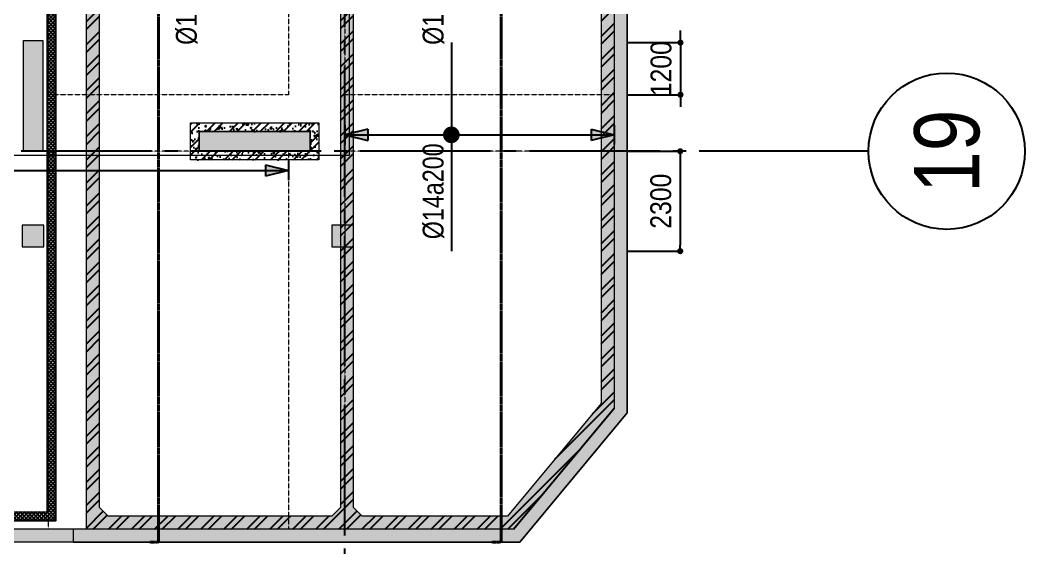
# Model space of a CAD drawing. Header units: millimetres. Extents: x -3819597 to -2591384, y 582389 to 820195.
# Drawn here: x -3340299 to -3317171, y 600848 to 612999 of the extents above; entities that cross this region are included whole.
import ezdxf
from ezdxf.enums import TextEntityAlignment as Align

# ---------------------------------------------------------------- set-up
doc = ezdxf.new("R2010")
doc.units = ezdxf.units.MM
doc.header["$MEASUREMENT"] = 0
for name, pattern in [('CENTER', [2, 1.25, -0.25, 0.25, -0.25]), ('CHG_XX_Cot_Ham 2$0$MB_Luoi truc$0$HTT Hidden 21', [3, 2, -1]), ('CHG_XX_Damsan_Ham 2$0$CHG_XX_Damsan_Ham 2$0$HIDDEN', [0.375, 0.25, -0.125]), ('CHG_XX_Luoi truc$0$MB_Luoi truc$0$Center101', [13, 10, -1, 1, -1]), ('HIDDEN', [0.375, 0.25, -0.125])]:
    doc.linetypes.add(name, pattern=pattern)
doc.layers.get('0').update_dxf_attribs({"lineweight": 9})
doc.layers.get('Defpoints').update_dxf_attribs({"color": 10, "lineweight": 0})
for name, color, linetype in [('02HN. TEXT B', 1, 'Continuous'), ('08HN. SSS X', 6, 'Continuous'), ('12HN. GRID', 1, 'CENTER'), ('CHG_XX_Damsan_Ham 2$0$CHG_XX_Damsan_Ham 2$0$MEP-00-GENERAL-35', 2, 'Continuous'), ('CHG_XX_Luoi truc$0$Grid', 34, 'Continuous'), ('CHG_XX_Luoi truc$0$Grid Line', 8, 'CHG_XX_Luoi truc$0$MB_Luoi truc$0$Center101'), ('dim', 51, 'Continuous')]:
    doc.layers.add(name, color=color, linetype=linetype)
for name, color, linetype, lineweight, plot in [('CHG_XX_Cot_Ham 2$0$NS-Column-H2', 90, 'Continuous', 13, False), ('CHG_XX_Cot_Ham 2$0$NS-Column-H2 @ 1', 90, 'Continuous', 13, False), ('CHG_XX_Cot_Ham 2$0$NS-Column-H2 @ 150', 90, 'Continuous', 13, False)]:
    doc.layers.add(name, color=color, linetype=linetype, lineweight=lineweight, plot=plot)
for name, color, linetype, lineweight in [('CHG_XX_Cot_Ham 2$0$NS-DuongBao', 3, 'Continuous', 18), ('CHG_XX_Cot_Ham 2$0$NS-Hatch', 8, 'Continuous', 25), ('CHG_XX_Cot_Ham 2$0$NS-Pier-H2', 150, 'Continuous', 13), ('CHG_XX_Cot_Ham 2$0$NS-Pier-H2 @ 1', 150, 'Continuous', 13), ('CHG_XX_Cot_Ham 2$0$NS-Pier-H2 @ 150', 150, 'Continuous', 13), ("CHG_XX_Damsan_Ham 2$0$CHG_XX_Damsan_Ham 2$0$'S_General_Hidden_1 Thin", 1, 'CHG_XX_Damsan_Ham 2$0$CHG_XX_Damsan_Ham 2$0$HIDDEN', 18), ('CHG_XX_Damsan_Ham 2$0$CHG_XX_Damsan_Ham 2$0$CHG_XX_Damsan_Ham 2$0$Start net bao', 3, 'Continuous', 18), ('CHG_XX_Damsan_Ham 2$0$CHG_XX_Damsan_Ham 2$0$DBAO', 3, 'Continuous', 13), ('CHG_XX_Damsan_Ham 2$0$CHG_XX_Damsan_Ham 2$0$DTE-MEP-H-SLAB TEXT', 3, 'Continuous', 0), ('CHG_XX_Damsan_Ham 2$0$CHG_XX_Damsan_Ham 2$0$mach ngung thi cong', 6, 'Continuous', 13), ('CHG_XX_Damsan_Ham 2$0$CHG_XX_Damsan_Ham 2$0$Start hatch', 8, 'Continuous', 25), ('CHG_XX_Damsan_Ham 2$0$CHG_XX_Damsan_Ham 2$0$Start net bao', 3, 'Continuous', 18), ('CHG_XX_Damsan_Ham 2$0$HATCH', 57, 'Continuous', 9), ('CHG_XX_Damsan_Ham 2$0$mach ngung thi cong', 6, 'Continuous', 13), ('thep chay suot', 5, 'HIDDEN', 40)]:
    doc.layers.add(name, color=color, linetype=linetype, lineweight=lineweight)
doc.styles.add('[HN042014]STYLE', font='arial.ttf', dxfattribs={"width": 0.8})
doc.styles.add('CHG_XX_Luoi truc$0$MB_Luoi truc$0$Grid A-F$0$VNI-HelveCB', font='VHELVCB_0.TTF')
doc.styles.add('MB_Luoi truc$0$Arial_C', font='arial.ttf', dxfattribs={"width": 0.85})
doc.dimstyles.new('200', dxfattribs={"dimscale": 200, "dimtxt": 2.4, "dimasz": 0.7, "dimexe": 0.0003, "dimexo": 0, "dimgap": 1, "dimtad": 1, "dimdec": 0, "dimzin": 12, "dimdsep": 46, "dimtxsty": 'MB_Luoi truc$0$Arial_C', "dimblk": 'MB_Luoi truc$0$_Dot', "dimcen": 0.5, "dimclrd": 256, "dimclre": 8, "dimclrt": 1, "dimadec": 0, "dimazin": 0, "dimtfac": 1, "dimtdec": 0, "dimtix": 1, "dimtmove": 2, "dimatfit": 3, "dimldrblk": 'MB_Luoi truc$0$HTT Arrow 30', "dimfxl": 1, "dimtolj": 1, "dimtzin": 0, "dimlwe": -1, "dimarcsym": 0})

# ---------------------------------------------------------------- blocks, each defined once
blk = doc.blocks.new('*U443')
at = {"layer": '12HN. GRID', "linetype": 'Continuous'}
h = blk.add_hatch(color=256, dxfattribs=at)
h.dxf.hatch_style = 1
h.paths.add_polyline_path([(-44, 641.6), (44, 641.6), (0, 817.6)])
h = blk.add_hatch(color=256, dxfattribs=at)
h.dxf.hatch_style = 1
h.paths.add_polyline_path([(0, -1249), (44, -1073), (-44, -1073)])
at = {"layer": '08HN. SSS X', "linetype": 'ByBlock', "ltscale": 10}
for p, q in [((-741.2, 0), (325.9, 0)), ((-741.2, 0), (-741.2, 0)), ((325.9, 0), (325.9, 0))]:
    blk.add_line(p, q, dxfattribs=at)
at = {"layer": '12HN. GRID', "linetype": 'Continuous'}
for p, q in [((-75, 817.6), (75, 817.6)), ((-44, 641.6), (0, 817.6)), ((0, 817.6), (0, -1249)), ((0, 817.6), (44, 641.6)), ((-44, 641.6), (44, 641.6)), ((-44, -1073), (44, -1073)), ((-44, -1073), (0, -1249)), ((0, -1249), (44, -1073)), ((-75, -1249), (75, -1249))]:
    blk.add_line(p, q, dxfattribs=at)
at = {"layer": '12HN. GRID', "linetype": 'Continuous', "const_width": 64, "flags": 128}
blk.add_lwpolyline([(-32, 0, -1), (32, 0, -1)], format="xyb", close=True, dxfattribs=at)
at = {"layer": '02HN. TEXT B', "linetype": 'ByBlock', "style": '[HN042014]STYLE', "width": 0.8, "flags": 8}
blk.add_attdef('0', text='', height=160, dxfattribs=at).set_placement((1102.5, 160), align=Align.MIDDLE_CENTER)
blk.add_attdef('1', text='', height=160, dxfattribs=at).set_placement((66.7, 140), align=Align.MIDDLE_LEFT)
at = {"layer": 'Defpoints', "color": 9, "linetype": 'ByBlock', "style": '[HN042014]STYLE', "width": 0.8, "flags": 9}
for tag, p in [('2', (2346.7, 3041.3)), ('3', (2346.7, 2636.5)), ('4', (2346.7, 2231.8)), ('5', (2346.7, 1841.3))]:
    blk.add_attdef(tag, text='', height=250, dxfattribs=at).set_placement(p, align=Align.MIDDLE_CENTER)
blk = doc.blocks.new('*U446')
at = {"layer": '12HN. GRID', "linetype": 'Continuous'}
h = blk.add_hatch(color=256, dxfattribs=at)
h.dxf.hatch_style = 1
h.paths.add_polyline_path([(-44, 641.6), (44, 641.6), (0, 817.6)])
h = blk.add_hatch(color=256, dxfattribs=at)
h.dxf.hatch_style = 1
h.paths.add_polyline_path([(0, -1249), (44, -1073), (-44, -1073)])
at = {"layer": '08HN. SSS X', "linetype": 'ByBlock', "ltscale": 10}
for p, q in [((-707.8, 0), (892.4, 0)), ((-707.8, 0), (-707.8, 0)), ((892.4, 0), (892.4, 0))]:
    blk.add_line(p, q, dxfattribs=at)
at = {"layer": '12HN. GRID', "linetype": 'Continuous'}
for p, q in [((-75, 817.6), (75, 817.6)), ((-44, 641.6), (0, 817.6)), ((0, 817.6), (0, -1249)), ((0, 817.6), (44, 641.6)), ((-44, 641.6), (44, 641.6)), ((-44, -1073), (44, -1073)), ((-44, -1073), (0, -1249)), ((0, -1249), (44, -1073)), ((-75, -1249), (75, -1249))]:
    blk.add_line(p, q, dxfattribs=at)
at = {"layer": '12HN. GRID', "linetype": 'Continuous', "const_width": 64, "flags": 128}
blk.add_lwpolyline([(-32, 0, -1), (32, 0, -1)], format="xyb", close=True, dxfattribs=at)
at = {"layer": '02HN. TEXT B', "linetype": 'ByBlock', "style": '[HN042014]STYLE', "width": 0.8, "flags": 8}
blk.add_attdef('0', text='', height=160, dxfattribs=at).set_placement((1102.5, 160), align=Align.MIDDLE_CENTER)
blk.add_attdef('1', text='', height=160, dxfattribs=at).set_placement((66.7, 140), align=Align.MIDDLE_LEFT)
at = {"layer": 'Defpoints', "color": 9, "linetype": 'ByBlock', "style": '[HN042014]STYLE', "width": 0.8, "flags": 9}
for tag, p in [('2', (2346.7, 3041.3)), ('3', (2346.7, 2636.5)), ('4', (2346.7, 2231.8)), ('5', (2346.7, 1841.3))]:
    blk.add_attdef(tag, text='', height=250, dxfattribs=at).set_placement(p, align=Align.MIDDLE_CENTER)
blk = doc.blocks.new('MB_Luoi truc$0$_Dot')
at = {"color": 0, "linetype": 'ByBlock', "lineweight": -2}
blk.add_line((-0.5, 0), (-1, 0), dxfattribs=at)
at = {"color": 0, "linetype": 'ByBlock', "const_width": 0.5}
blk.add_lwpolyline([(-0.25, 0, 1), (0.25, 0, 1)], format="xyb", close=True, dxfattribs=at)
blk = doc.blocks.new('*D445')
at = {"layer": 'Defpoints', "color": 0, "ltscale": 1500, "transparency": 16777216}
for p in [(-3326324, 612481), (-3326324, 611281), (-3325099, 611281)]:
    blk.add_point(p, dxfattribs=at)
at = {"layer": 'dim', "lineweight": -2, "ltscale": 1500, "transparency": 16777216}
for p, q in [((-3325099, 612621), (-3325099, 612761)), ((-3325099, 612481), (-3325099, 611281)), ((-3325099, 611141), (-3325099, 611001))]:
    blk.add_line(p, q, dxfattribs=at)
at = {"layer": 'dim', "color": 8, "ltscale": 1500, "transparency": 16777216}
for p, q in [((-3326324, 612481), (-3325099, 612481)), ((-3326324, 611281), (-3325099, 611281))]:
    blk.add_line(p, q, dxfattribs=at)
at = {"layer": 'dim', "lineweight": -2, "ltscale": 1500, "transparency": 16777216, "xscale": 140, "yscale": 140, "zscale": 140}
for p, rotation in [((-3325099, 612481), 270), ((-3325099, 611281), 90)]:
    blk.add_blockref('MB_Luoi truc$0$_Dot', p, dxfattribs=dict(at, rotation=rotation))
at = {"layer": 'dim', "color": 1, "ltscale": 1500, "transparency": 16777216, "insert": (-3325544, 611881), "char_height": 480, "attachment_point": 5, "rotation": 90, "style": 'MB_Luoi truc$0$Arial_C'}
blk.add_mtext('\\A1;1200', dxfattribs=at)
blk = doc.blocks.new('MB_Luoi truc$0$HTT Arrow 30')
blk.add_hatch(color=256).paths.add_polyline_path([(-2.5, 0.375), (-2.5, -0.375), (0, 0)])
at = {"color": 0, "linetype": 'ByBlock', "lineweight": -2}
for p, q in [((0, 0), (-2.5, 0.375)), ((-2.5, -0.375), (-2.5, 0.375)), ((0, 0), (-2.5, -0.375))]:
    blk.add_line(p, q, dxfattribs=at)
blk = doc.blocks.new('*D447')
at = {"layer": 'Defpoints', "color": 0, "ltscale": 1500, "transparency": 16777216}
for p in [(-3326324, 609980), (-3326324, 607680), (-3325105, 607680)]:
    blk.add_point(p, dxfattribs=at)
at = {"layer": 'dim', "color": 8, "ltscale": 1500, "transparency": 16777216}
for p, q in [((-3326324, 609980), (-3325105, 609980)), ((-3326324, 607680), (-3325105, 607680))]:
    blk.add_line(p, q, dxfattribs=at)
at = {"layer": 'dim', "lineweight": -2, "ltscale": 1500, "transparency": 16777216}
blk.add_line((-3325105, 609840), (-3325105, 607820), dxfattribs=at)
at = {"layer": 'dim', "lineweight": -2, "ltscale": 1500, "transparency": 16777216, "xscale": 140, "yscale": 140, "zscale": 140}
for p, rotation in [((-3325105, 609980), 90), ((-3325105, 607680), 270)]:
    blk.add_blockref('MB_Luoi truc$0$_Dot', p, dxfattribs=dict(at, rotation=rotation))
at = {"layer": 'dim', "color": 1, "ltscale": 1500, "transparency": 16777216, "insert": (-3325550, 608830), "char_height": 480, "attachment_point": 5, "rotation": 90, "style": 'MB_Luoi truc$0$Arial_C'}
blk.add_mtext('\\A1;2300', dxfattribs=at)
blk = doc.blocks.new('*U477')
at = {"layer": '12HN. GRID', "linetype": 'Continuous'}
h = blk.add_hatch(color=256, dxfattribs=at)
h.dxf.hatch_style = 1
h.paths.add_polyline_path([(0, -9856.6), (44, -9680.6), (-44, -9680.6)])
for p, q in [((0, 6201.7), (0, -9856.6)), ((-44, -9680.6), (44, -9680.6)), ((-44, -9680.6), (0, -9856.6)), ((0, -9856.6), (44, -9680.6)), ((-75, -9856.6), (75, -9856.6))]:
    blk.add_line(p, q, dxfattribs=at)
at = {"layer": '02HN. TEXT B', "linetype": 'ByBlock', "style": '[HN042014]STYLE', "width": 0.8, "flags": 8}
blk.add_attdef('0', text='', height=160, dxfattribs=at).set_placement((1102.5, 160), align=Align.MIDDLE_CENTER)
blk.add_attdef('1', text='', height=160, dxfattribs=at).set_placement((-1433.4, 140), align=Align.MIDDLE_LEFT)
at = {"layer": 'Defpoints', "color": 9, "linetype": 'ByBlock', "style": '[HN042014]STYLE', "width": 0.8, "flags": 9}
for tag, p in [('2', (894.2, 311.8)), ('3', (894.2, -93)), ('4', (894.2, -497.7)), ('5', (894.2, -888.2))]:
    blk.add_attdef(tag, text='', height=250, dxfattribs=at).set_placement(p, align=Align.MIDDLE_CENTER)
blk = doc.blocks.new('*U485')
at = {"layer": '12HN. GRID', "linetype": 'Continuous'}
h = blk.add_hatch(color=256, dxfattribs=at)
h.dxf.hatch_style = 1
h.paths.add_polyline_path([(-44, 964.7), (44, 964.7), (0, 1140.7)])
h = blk.add_hatch(color=256, dxfattribs=at)
h.dxf.hatch_style = 1
h.paths.add_polyline_path([(0, -642.7), (44, -466.7), (-44, -466.7)])
at = {"layer": '08HN. SSS X', "linetype": 'ByBlock', "ltscale": 10}
for p, q in [((-741.2, 0), (325.9, 0)), ((-741.2, 0), (-741.2, 0)), ((325.9, 0), (325.9, 0))]:
    blk.add_line(p, q, dxfattribs=at)
at = {"layer": '12HN. GRID', "linetype": 'Continuous'}
for p, q in [((-75, 1140.7), (75, 1140.7)), ((-44, 964.7), (0, 1140.7)), ((0, 1140.7), (0, -642.7)), ((0, 1140.7), (44, 964.7)), ((-44, 964.7), (44, 964.7)), ((-44, -466.7), (44, -466.7)), ((-44, -466.7), (0, -642.7)), ((0, -642.7), (44, -466.7)), ((-75, -642.7), (75, -642.7))]:
    blk.add_line(p, q, dxfattribs=at)
at = {"layer": '12HN. GRID', "linetype": 'Continuous', "const_width": 64, "flags": 128}
blk.add_lwpolyline([(-32, 0, -1), (32, 0, -1)], format="xyb", close=True, dxfattribs=at)
at = {"layer": '02HN. TEXT B', "linetype": 'ByBlock', "style": '[HN042014]STYLE', "width": 0.8, "flags": 8}
blk.add_attdef('0', text='', height=160, dxfattribs=at).set_placement((1102.5, 160), align=Align.MIDDLE_CENTER)
blk.add_attdef('1', text='', height=160, dxfattribs=at).set_placement((66.7, 140), align=Align.MIDDLE_LEFT)
at = {"layer": 'Defpoints', "color": 9, "linetype": 'ByBlock', "style": '[HN042014]STYLE', "width": 0.8, "flags": 9}
for tag, p in [('2', (2346.7, 3041.3)), ('3', (2346.7, 2636.5)), ('4', (2346.7, 2231.8)), ('5', (2346.7, 1841.3))]:
    blk.add_attdef(tag, text='', height=250, dxfattribs=at).set_placement(p, align=Align.MIDDLE_CENTER)
blk = doc.blocks.new('*U1035')
at = {"layer": 'CHG_XX_Cot_Ham 2$0$NS-Pier-H2 @ 1'}
h = blk.add_hatch(color=256, dxfattribs=at)
h.dxf.hatch_style = 1
h.paths.add_polyline_path([(450, 0), (0, 0), (0, -2550), (450, -2550)])
at = {"layer": 'CHG_XX_Cot_Ham 2$0$NS-Pier-H2 @ 150'}
h = blk.add_hatch(color=256, dxfattribs=at)
h.dxf.hatch_style = 1
h.paths.add_polyline_path([(450, 0), (0, 0), (0, -2550), (450, -2550)])
blk = doc.blocks.new('CHG_XX_Cot_Ham 2$0$Block A_C450x2250')
at = {"layer": 'CHG_XX_Cot_Ham 2$0$NS-Pier-H2'}
blk.add_lwpolyline([(450, -2550), (0, -2550), (0, 0), (450, 0)], close=True, dxfattribs=at)
blk.add_blockref('*U1035', (0, 0), dxfattribs=at)
blk = doc.blocks.new('*U1037')
at = {"layer": 'CHG_XX_Cot_Ham 2$0$NS-Column-H2 @ 1'}
h = blk.add_hatch(color=256, dxfattribs=at)
h.dxf.hatch_style = 1
h.paths.add_polyline_path([(-250, -250), (-250, 250), (250, 250), (250, -250)])
at = {"layer": 'CHG_XX_Cot_Ham 2$0$NS-Column-H2 @ 150'}
h = blk.add_hatch(color=256, dxfattribs=at)
h.dxf.hatch_style = 1
h.paths.add_polyline_path([(-250, -250), (-250, 250), (250, 250), (250, -250)])
blk = doc.blocks.new('CHG_XX_Cot_Ham 2$0$500x500')
at = {"layer": 'CHG_XX_Cot_Ham 2$0$NS-Column-H2'}
blk.add_lwpolyline([(250, -250), (250, 250), (-250, 250), (-250, -250)], close=True, dxfattribs=at)
blk.add_blockref('*U1037', (0, 0), dxfattribs=at)
blk = doc.blocks.new('*U1029')
at = {"layer": 'CHG_XX_Luoi truc$0$Grid Line'}
blk.add_line((0, 0), (0, 608), dxfattribs=at)
at = {"layer": 'CHG_XX_Luoi truc$0$Grid', "lineweight": -2, "style": 'CHG_XX_Luoi truc$0$MB_Luoi truc$0$Grid A-F$0$VNI-HelveCB'}
for tag, p in [('GRIDSUB', (0, 617)), ('GRID', (0, -9))]:
    blk.add_attdef(tag, text='', height=5, dxfattribs=at).set_placement(p, align=Align.MIDDLE)
blk = doc.blocks.new('*U1031')
at = {"layer": 'CHG_XX_Luoi truc$0$Grid', "lineweight": -2}
blk.add_line((0, -3), (0, 0), dxfattribs=at)
blk.add_circle((0, -9), 6, dxfattribs=at)
at = {"layer": 'CHG_XX_Luoi truc$0$Grid Line'}
blk.add_line((0, 0), (0, 438), dxfattribs=at)
at = {"layer": 'CHG_XX_Luoi truc$0$Grid', "lineweight": -2, "style": 'CHG_XX_Luoi truc$0$MB_Luoi truc$0$Grid A-F$0$VNI-HelveCB'}
for tag, p in [('GRIDSUB', (0, 447)), ('GRID', (0, -9))]:
    blk.add_attdef(tag, text='', height=5, dxfattribs=at).set_placement(p, align=Align.MIDDLE)
blk = doc.blocks.new('CHG_XX_Luoi truc')
at = {"layer": 'CHG_XX_Luoi truc$0$Grid', "xscale": 300, "yscale": 300, "zscale": 300}
blk.add_blockref('*U1029', (99550, -12747), dxfattribs=at)
at = {"layer": 'CHG_XX_Luoi truc$0$Grid'}
ref = blk.add_blockref('*U1031', (110703, 0), dxfattribs=dict(at, xscale=300.0000000000013, yscale=300.0000000000013, zscale=300.0000000000013, rotation=90))
ref.add_attrib('GRID', '19', dxfattribs={"lineweight": -2, "height": 1500, "rotation": 90, "style": 'CHG_XX_Luoi truc$0$MB_Luoi truc$0$Grid A-F$0$VNI-HelveCB'}).set_placement((113403, 0), align=Align.MIDDLE)
blk = doc.blocks.new('CHG_XX_Cot_Ham 2')
at = {"layer": 'CHG_XX_Cot_Ham 2$0$NS-Hatch'}
h = blk.add_hatch(dxfattribs=at)
h.set_pattern_fill('ANSI32', color=256, scale=1000, style=0)
h.set_pattern_definition([(45, (-2213769.43, 588216.8), (-265.165043, 265.165043), []), (45, (-2213592.66, 588216.8), (-265.165043, 265.165043), [])])
h.paths.add_polyline_path([(99450, -8200), (99250, -8400), (94099.8, -8400), (93899.8, -8200), (93899.8, 13349.8), (94100, 13550), (96700, 13550), (99250, 13550), (99450, 13350)], flags=16)
h.paths.add_polyline_path([(93599.8, 13850), (97000, 13850), (99550, 13850), (105750, 13850), (105750, -5913.6), (103434.7, -8700), (93599.8, -8700)])
h.paths.add_polyline_path([(99950, 13550), (105250, 13550), (105450, 13350), (105450, -5805.3), (103294, -8400), (99950, -8400), (99750, -8200), (99750, 13350)])
h = blk.add_hatch(dxfattribs=at)
h.set_pattern_fill('AR-CONC', color=256, scale=50)
h.set_pattern_definition([(50, (0, 0), (358.6301, -31.3761), [37.5, -412.5]), (355, (0, 0), (-69.3757, 376.0961), [30, -330]), (100.45144, (29.9, -2.6), (289.2544, 344.72), [31.8701, -350.571]), (46.1842, (0, 100), (533.6207, -82.7596), [56.25, -618.75]), (96.63564, (44.47, 93.1), (467.331, 487.0593), [47.8052, -525.857]), (351.18416, (0, 100), (467.331, 487.0593), [45, -495]), (21, (50, 75), (298.4535, -201.30945), [37.5, -412.5]), (326, (50, 75), (121.6577, 362.575), [30, -330]), (71.45144, (74.87, 58.22), (420.1112, 161.2656), [31.8701, -350.571]), (37.5, (0, 0), (6.07993, 166.44693), [0, -326, 0, -335, 0, -331.25]), (7.5, (0, 0), (131.53477, 197.20586), [0, -191, 0, -318.5, 0, -126.25]), (327.5, (-111.5, 0), (266.91122, -11.27744), [0, -125, 0, -390, 0, -517.5]), (317.5, (-161.5, 0), (291.5931, 50.0525), [0, -162.5, 0, -259, 0, -367.5])])
h.paths.add_polyline_path([(99450, -8200), (99250, -8400), (94099.8, -8400), (93899.8, -8200), (93899.8, 13349.8), (94100, 13550), (96700, 13550), (99250, 13550), (99450, 13350)], flags=16)
h.paths.add_polyline_path([(93599.8, 13850), (97000, 13850), (99550, 13850), (105750, 13850), (105750, -5913.6), (103434.7, -8700), (93599.8, -8700)])
h.paths.add_polyline_path([(99950, 13550), (105250, 13550), (105450, 13350), (105450, -5805.3), (103294, -8400), (99950, -8400), (99750, -8200), (99750, 13350)])
h = blk.add_hatch(dxfattribs=at)
h.set_pattern_fill('AR-CONC', color=256, scale=50)
h.set_pattern_definition([(50, (-2213769.43, 588216.8), (358.63009, -31.376067), [37.5, -412.5]), (355, (-2213769.43, 588216.8), (-69.375667, 376.096067), [30, -330]), (100.451444, (-2213739.55, 588214.2), (289.254423, 344.719995), [31.870096, -350.571056]), (46.1842, (-2213769.43, 588316.8), (533.620665, -82.75964), [56.25, -618.75]), (96.635635, (-2213724.97, 588309.9), (467.33097, 487.0593), [47.80517, -525.85688]), (351.184164, (-2213769.43, 588316.8), (467.33097, 487.0593), [45, -495]), (21, (-2213719.43, 588291.8), (298.453526, -201.309445), [37.5, -412.5]), (326, (-2213719.43, 588291.8), (121.657666, 362.57502), [30, -330]), (71.451445, (-2213694.56, 588275.03), (420.11119, 161.265576), [31.870095, -350.571056]), (37.5, (-2213769.43, 588216.81), (6.079928, 166.446927), [0, -326, 0, -335, 0, -331.25]), (7.5, (-2213769.43, 588216.81), (131.534769, 197.205856), [0, -191, 0, -318.5, 0, -126.25]), (327.5, (-2213880.93, 588216.81), (266.911218, -11.277436), [0, -125, 0, -390, 0, -517.5]), (317.5, (-2213930.93, 588216.8), (291.593085, 50.052491), [0, -162.5, 0, -259, 0, -367.5])])
h.paths.add_polyline_path([(98950, 650), (96000, 650), (96000, -200), (98950, -200)])
h.paths.add_polyline_path([(98750, 450), (98750, 0), (96200, 0), (96200, 450)], flags=16)
h = blk.add_hatch(dxfattribs=at)
h.set_pattern_fill('ANSI32', color=256, scale=1000, style=0)
h.set_pattern_definition([(45, (-2213769.43, 588216.8), (-265.16504, 265.16504), []), (45, (-2213592.66, 588216.8), (-265.16504, 265.16504), [])])
h.paths.add_polyline_path([(98950, 650), (96000, 650), (96000, -200), (98950, -200)])
h.paths.add_polyline_path([(98750, 450), (98750, 0), (96200, 0), (96200, 450)], flags=16)
at = {"layer": 'CHG_XX_Cot_Ham 2$0$NS-Pier-H2'}
h = blk.add_hatch(color=256, dxfattribs=at)
h.dxf.hatch_style = 1
h.paths.add_polyline_path([(99639.2, 163400), (-10900, 163400), (-10900, 85450), (-300, 85450), (-300, 84050), (32350, 84050), (32350, -9000), (103575.5, -9000), (106050, -6022), (106050, 158254.3)])
h.paths.add_polyline_path([(99533.7, 163100), (105750, 158110.4), (105750, 90450), (105650, 90450), (105750, 90450), (105750, 13850), (105750, 13722.3), (105750, -5913.6), (103434.7, -8700), (93599.8, -8700), (93299.8, -8700), (32650, -8700), (32650, 84350), (0, 84350), (0, 85750), (-10600, 85750), (-10600, 163100), (93600, 163100)], flags=16)
at = {"layer": 'CHG_XX_Cot_Ham 2$0$NS-DuongBao'}
for points in [[(93599.8, 13850), (97000, 13850), (97000, 13850), (99550, 13850), (99550, 13850), (105750, 13850), (105750, -5913.6), (103434.7, -8700), (93599.8, -8700), (93599.8, 13850)], [(99450, -8200), (99250, -8400), (94099.8, -8400), (93899.8, -8200), (93899.8, 13349.8), (94100, 13550), (96700, 13550), (96700, 13550), (99250, 13550), (99450, 13350), (99450, -8200)], [(105450, 13350), (105450, -5805.3), (103294, -8400), (99950, -8400), (99750, -8200), (99750, 13350), (99950, 13550), (105250, 13550), (105450, 13350)]]:
    blk.add_lwpolyline(points, dxfattribs=at)
blk.add_lwpolyline([(96000, 650), (98950, 650), (98950, -200), (96000, -200)], close=True, dxfattribs=at)
at = {"layer": 'CHG_XX_Cot_Ham 2$0$NS-Hatch'}
blk.add_line((103434.7, -8700), (105750, -5913.6), dxfattribs=at)
at = {"layer": 'CHG_XX_Cot_Ham 2$0$NS-Pier-H2'}
for p, q in [((106050, 158254.3), (106050, -6022)), ((106050, -6022), (103575.5, -9000)), ((93599.8, -8700), (32650, -8700)), ((103575.5, -9000), (32350, -9000))]:
    blk.add_line(p, q, dxfattribs=at)
at = {"layer": 'CHG_XX_Cot_Ham 2$0$NS-Pier-H2', "linetype": 'CHG_XX_Cot_Ham 2$0$MB_Luoi truc$0$HTT Hidden 21'}
blk.add_lwpolyline([(99639.2, 163400), (106050, 158254.3), (106050, -6022), (103575.5, -9000), (32350, -9000), (32350, 84050), (-300, 84050), (-300, 85450), (-10900, 85450), (-10900, 163400)], close=True, dxfattribs=at)
at = {"layer": 'CHG_XX_Cot_Ham 2$0$NS-Pier-H2'}
blk.add_lwpolyline([(99450, 4800), (99450, -8100)], dxfattribs=at)
blk.add_lwpolyline([(96200, 450), (98750, 450), (98750, 0), (96200, 0)], close=True, dxfattribs=at)
at = {"layer": 'CHG_XX_Cot_Ham 2$0$NS-Column-H2'}
for p in [(92375, -1950), (99500, -1950)]:
    blk.add_blockref('CHG_XX_Cot_Ham 2$0$500x500', p, dxfattribs=at)
at = {"layer": 'CHG_XX_Cot_Ham 2$0$NS-Pier-H2'}
for name, p in [('CHG_XX_Luoi truc', (0, 0)), ('CHG_XX_Cot_Ham 2$0$Block A_C450x2250', (92150, 2550))]:
    blk.add_blockref(name, p, dxfattribs=at)
at = {"layer": 'CHG_XX_Cot_Ham 2$0$NS-Pier-H2', "xscale": -1, "rotation": 90}
blk.add_blockref('CHG_XX_Cot_Ham 2$0$Block A_C450x2250', (96200, 450), dxfattribs=at)
blk = doc.blocks.new('CHG_XX_Damsan_Ham 2$0$CHG_XX_Damsan_Ham 2$0$sdfsgdh')
at = {"layer": 'CHG_XX_Damsan_Ham 2$0$CHG_XX_Damsan_Ham 2$0$Start hatch', "ltscale": 0.5}
h = blk.add_hatch(dxfattribs=at)
h.set_pattern_fill('ANSI37', color=256, scale=500)
h.set_pattern_definition([(45, (273994.73, -7150), (-44.194174, 44.194174), []), (135, (273994.73, -7150), (-44.194174, -44.194174), [])])
h.paths.add_polyline_path([(99888, -169200), (99488, -169200), (99488, -167800), (102288, -167800), (102288, -169400), (103600, -169400), (103600, -146850), (103600, -146650), (103400, -146650), (103400, -169200), (102488, -169200), (102488, -167600), (99288, -167600), (99288, -169200), (45350, -169200), (45350, -169400), (99888, -169400)])
at = {"layer": 'CHG_XX_Damsan_Ham 2$0$CHG_XX_Damsan_Ham 2$0$DTE-MEP-H-SLAB TEXT', "color": 2, "ltscale": 0.5, "flags": 128}
blk.add_lwpolyline([(102488, -169200), (103400, -169200), (103400, -146650), (116050, -146650), (116050, -126126)], dxfattribs=at)
at = {"layer": 'CHG_XX_Damsan_Ham 2$0$CHG_XX_Damsan_Ham 2$0$MEP-00-GENERAL-35'}
blk.add_lwpolyline([(99488, -169200), (99488, -167800), (102288, -167800), (102288, -169400), (103600, -169400), (103600, -146850), (116250, -146850), (116250, -125526)], dxfattribs=at)
blk = doc.blocks.new('CHG_XX_Damsan_Ham 2', base_point=(3089256, -609981))
at = {"layer": "CHG_XX_Damsan_Ham 2$0$CHG_XX_Damsan_Ham 2$0$'S_General_Hidden_1 Thin", "ltscale": 10}
for p, q in [((92725, 1301), (92725, 5076)), ((98250, 5076), (98250, 1300)), ((99550, 5026), (99550, 1300)), ((98250, 1300), (92725, 1301)), ((105750, 1300), (99550, 1300)), ((98250, 0), (92725, 1)), ((92725, -8700), (92725, 1)), ((98250, 0), (98250, -8700)), ((105750, -1), (99550, 0)), ((99550, 0), (99550, -8700))]:
    blk.add_line(p, q, dxfattribs=at)
at = {"layer": 'CHG_XX_Damsan_Ham 2$0$CHG_XX_Damsan_Ham 2$0$CHG_XX_Damsan_Ham 2$0$Start net bao'}
for points in [[(-10900, 163400), (99639, 163400), (106050, 158250), (106050, -6022), (103576, -9000), (32350, -9000), (32350, 84050), (-300, 84050)], [(93300, -8700), (32650, -8700), (32650, 84350), (0, 84350)], [(93300, -8700), (93300, -9000), (103576, -9000), (106050, -6022), (106050, 13850)]]:
    blk.add_lwpolyline(points, dxfattribs=at)
at = {"layer": 'CHG_XX_Damsan_Ham 2$0$CHG_XX_Damsan_Ham 2$0$mach ngung thi cong'}
blk.add_lwpolyline([(38000, 23700), (75851, 23700), (75851, 50950), (99650, 50950), (99650, -100), (38000, -100)], close=True, dxfattribs=at)
at = {"layer": 'CHG_XX_Damsan_Ham 2$0$CHG_XX_Damsan_Ham 2$0$Start net bao'}
for points in [[(-10900, 163400), (99639, 163400), (106050, 158250), (106050, -6022), (103576, -9000), (32350, -9000), (32350, 84050), (-300, 84050)], [(93300, -8700), (32650, -8700), (32650, 84350), (0, 84350)], [(93300, -8700), (93300, -9000), (103576, -9000), (106050, -6022), (106050, 13850)]]:
    blk.add_lwpolyline(points, dxfattribs=at)
at = {"layer": 'CHG_XX_Damsan_Ham 2$0$mach ngung thi cong'}
blk.add_lwpolyline([(38000, 23900), (75549, 23900), (75549, 50950), (99650, 50950), (99650, -100), (38000, -100)], close=True, dxfattribs=at)
at = {"layer": 'CHG_XX_Damsan_Ham 2$0$CHG_XX_Damsan_Ham 2$0$DBAO'}
blk.add_blockref('CHG_XX_Cot_Ham 2', (0, 0), dxfattribs=at)
at = {"layer": 'CHG_XX_Damsan_Ham 2$0$CHG_XX_Damsan_Ham 2$0$DTE-MEP-H-SLAB TEXT'}
blk.add_blockref('CHG_XX_Damsan_Ham 2$0$CHG_XX_Damsan_Ham 2$0$sdfsgdh', (-10700, 160900), dxfattribs=at)
at = {"layer": 'CHG_XX_Damsan_Ham 2$0$HATCH'}
blk.add_blockref('CHG_XX_Cot_Ham 2', (0, 0), dxfattribs=at)
blk = doc.blocks.new('*U867')
at = {"layer": 'thep chay suot', "linetype": 'ByBlock', "ltscale": 0.001}
blk.add_line((-26333.4, 0), (-26333.4, 70.5), dxfattribs=at)
at = {"layer": 'thep chay suot', "linetype": 'HIDDEN', "ltscale": 10}
blk.add_line((-26333.4, 0), (31133.2, 0), dxfattribs=at)
at = {"layer": '02HN. TEXT B', "linetype": 'ByBlock', "style": '[HN042014]STYLE', "width": 0.8, "flags": 8}
blk.add_attdef('1', text='', height=160, dxfattribs=at).set_placement((-814.5, 134.4), align=Align.MIDDLE_LEFT)
blk.add_attdef('0', text='', height=160, dxfattribs=at).set_placement((-351.3, 10.6), align=Align.MIDDLE_CENTER)
at = {"layer": 'Defpoints', "color": 9, "linetype": 'ByBlock', "style": '[HN042014]STYLE', "width": 0.8, "flags": 9}
for tag, p in [('2', (27456.6, 1373.3)), ('3', (27456.6, 968.5)), ('4', (27456.6, 563.8)), ('5', (27456.6, 173.3))]:
    blk.add_attdef(tag, text='', height=250, dxfattribs=at).set_placement(p, align=Align.MIDDLE_CENTER)
blk = doc.blocks.new('*U868')
at = {"layer": 'thep chay suot', "linetype": 'ByBlock', "ltscale": 0.001}
blk.add_line((-26333.4, 0), (-26333.4, 70.5), dxfattribs=at)
at = {"layer": 'thep chay suot', "linetype": 'HIDDEN', "ltscale": 10}
blk.add_line((-26333.4, 0), (30169.5, 0), dxfattribs=at)
at = {"layer": '02HN. TEXT B', "linetype": 'ByBlock', "style": '[HN042014]STYLE', "width": 0.8, "flags": 8}
blk.add_attdef('1', text='', height=160, dxfattribs=at).set_placement((-814.5, 134.4), align=Align.MIDDLE_LEFT)
blk.add_attdef('0', text='', height=160, dxfattribs=at).set_placement((-351.3, 10.6), align=Align.MIDDLE_CENTER)
at = {"layer": 'Defpoints', "color": 9, "linetype": 'ByBlock', "style": '[HN042014]STYLE', "width": 0.8, "flags": 9}
for tag, p in [('2', (27456.6, 1373.3)), ('3', (27456.6, 968.5)), ('4', (27456.6, 563.8)), ('5', (27456.6, 173.3))]:
    blk.add_attdef(tag, text='', height=250, dxfattribs=at).set_placement(p, align=Align.MIDDLE_CENTER)

msp = doc.modelspace()

# ---------------------------------------------------------------- block references
at = {"layer": '08HN. SSS X', "linetype": 'Continuous'}
ref = msp.add_blockref('*U485', (-3336052.3, 614833), dxfattribs=dict(at, xscale=-3, yscale=3, zscale=3, rotation=90))
ref.add_attrib('1', '%%c14a200', dxfattribs={"layer": '02HN. TEXT B', "linetype": 'ByBlock', "height": 480, "rotation": 90, "style": '[HN042014]STYLE', "width": 0.8}).set_placement((-3336472.3, 612429.6), align=Align.MIDDLE_LEFT)
ref = msp.add_blockref('*U443', (-3330372.8, 614833), dxfattribs=dict(at, xscale=-3, yscale=3, zscale=3, rotation=90))
ref.add_attrib('1', '%%c14a200', dxfattribs={"layer": '02HN. TEXT B', "linetype": 'ByBlock', "height": 480, "rotation": 90, "style": '[HN042014]STYLE', "width": 0.8}).set_placement((-3330792.8, 612429.6), align=Align.MIDDLE_LEFT)
at = {"layer": '08HN. SSS X', "linetype": 'Continuous', "xscale": -3, "yscale": 3, "zscale": 3, "rotation": 90}
msp.add_blockref('*U477', (-3363694.2, 609537.6), dxfattribs=at)
at = {"layer": '08HN. SSS X', "linetype": 'Continuous'}
ref = msp.add_blockref('*U446', (-3330372.8, 610357.6), dxfattribs=dict(at, xscale=-3, yscale=3, zscale=3, rotation=90))
ref.add_attrib('1', '%%c14a200', dxfattribs={"layer": '02HN. TEXT B', "linetype": 'ByBlock', "height": 480, "rotation": 90, "style": '[HN042014]STYLE', "width": 0.8}).set_placement((-3330792.8, 607954.2), align=Align.MIDDLE_LEFT)
at = {"layer": 'dim', "ltscale": 1500}
msp.add_blockref('CHG_XX_Damsan_Ham 2', (-343118.3, 0), dxfattribs=at)
at = {"layer": 'thep chay suot', "xscale": 3, "yscale": 3, "zscale": 3, "rotation": 90}
for name, p in [('*U867', (-3337112, 679981.3)), ('*U868', (-3329227.9, 679981.3))]:
    msp.add_blockref(name, p, dxfattribs=at)

# ---------------------------------------------------------------- dimensions: what is measured, and where the dimension line sits
at = {"layer": 'dim', "ltscale": 1500}
for base, p1, p2, picture, middle in [((-3325098.9, 611281), (-3326324.3, 612481.2), (-3326324.3, 611281), '*D445', (-3325544, 611881.1)), ((-3325104.6, 607680.4), (-3326324.3, 609980.3), (-3326324.3, 607680.4), '*D447', (-3325549.8, 608830.3))]:
    dim = msp.add_linear_dim(base=base, p1=p1, p2=p2, angle=90, dimstyle='200', override={"dimfxl": 8, "dimfxlon": 1, "dimarcsym": 1}, dxfattribs=at)
    dim.commit()
    dim.dimension.update_dxf_attribs({"geometry": picture, "text_midpoint": middle})

doc.saveas('drawing.dxf')
